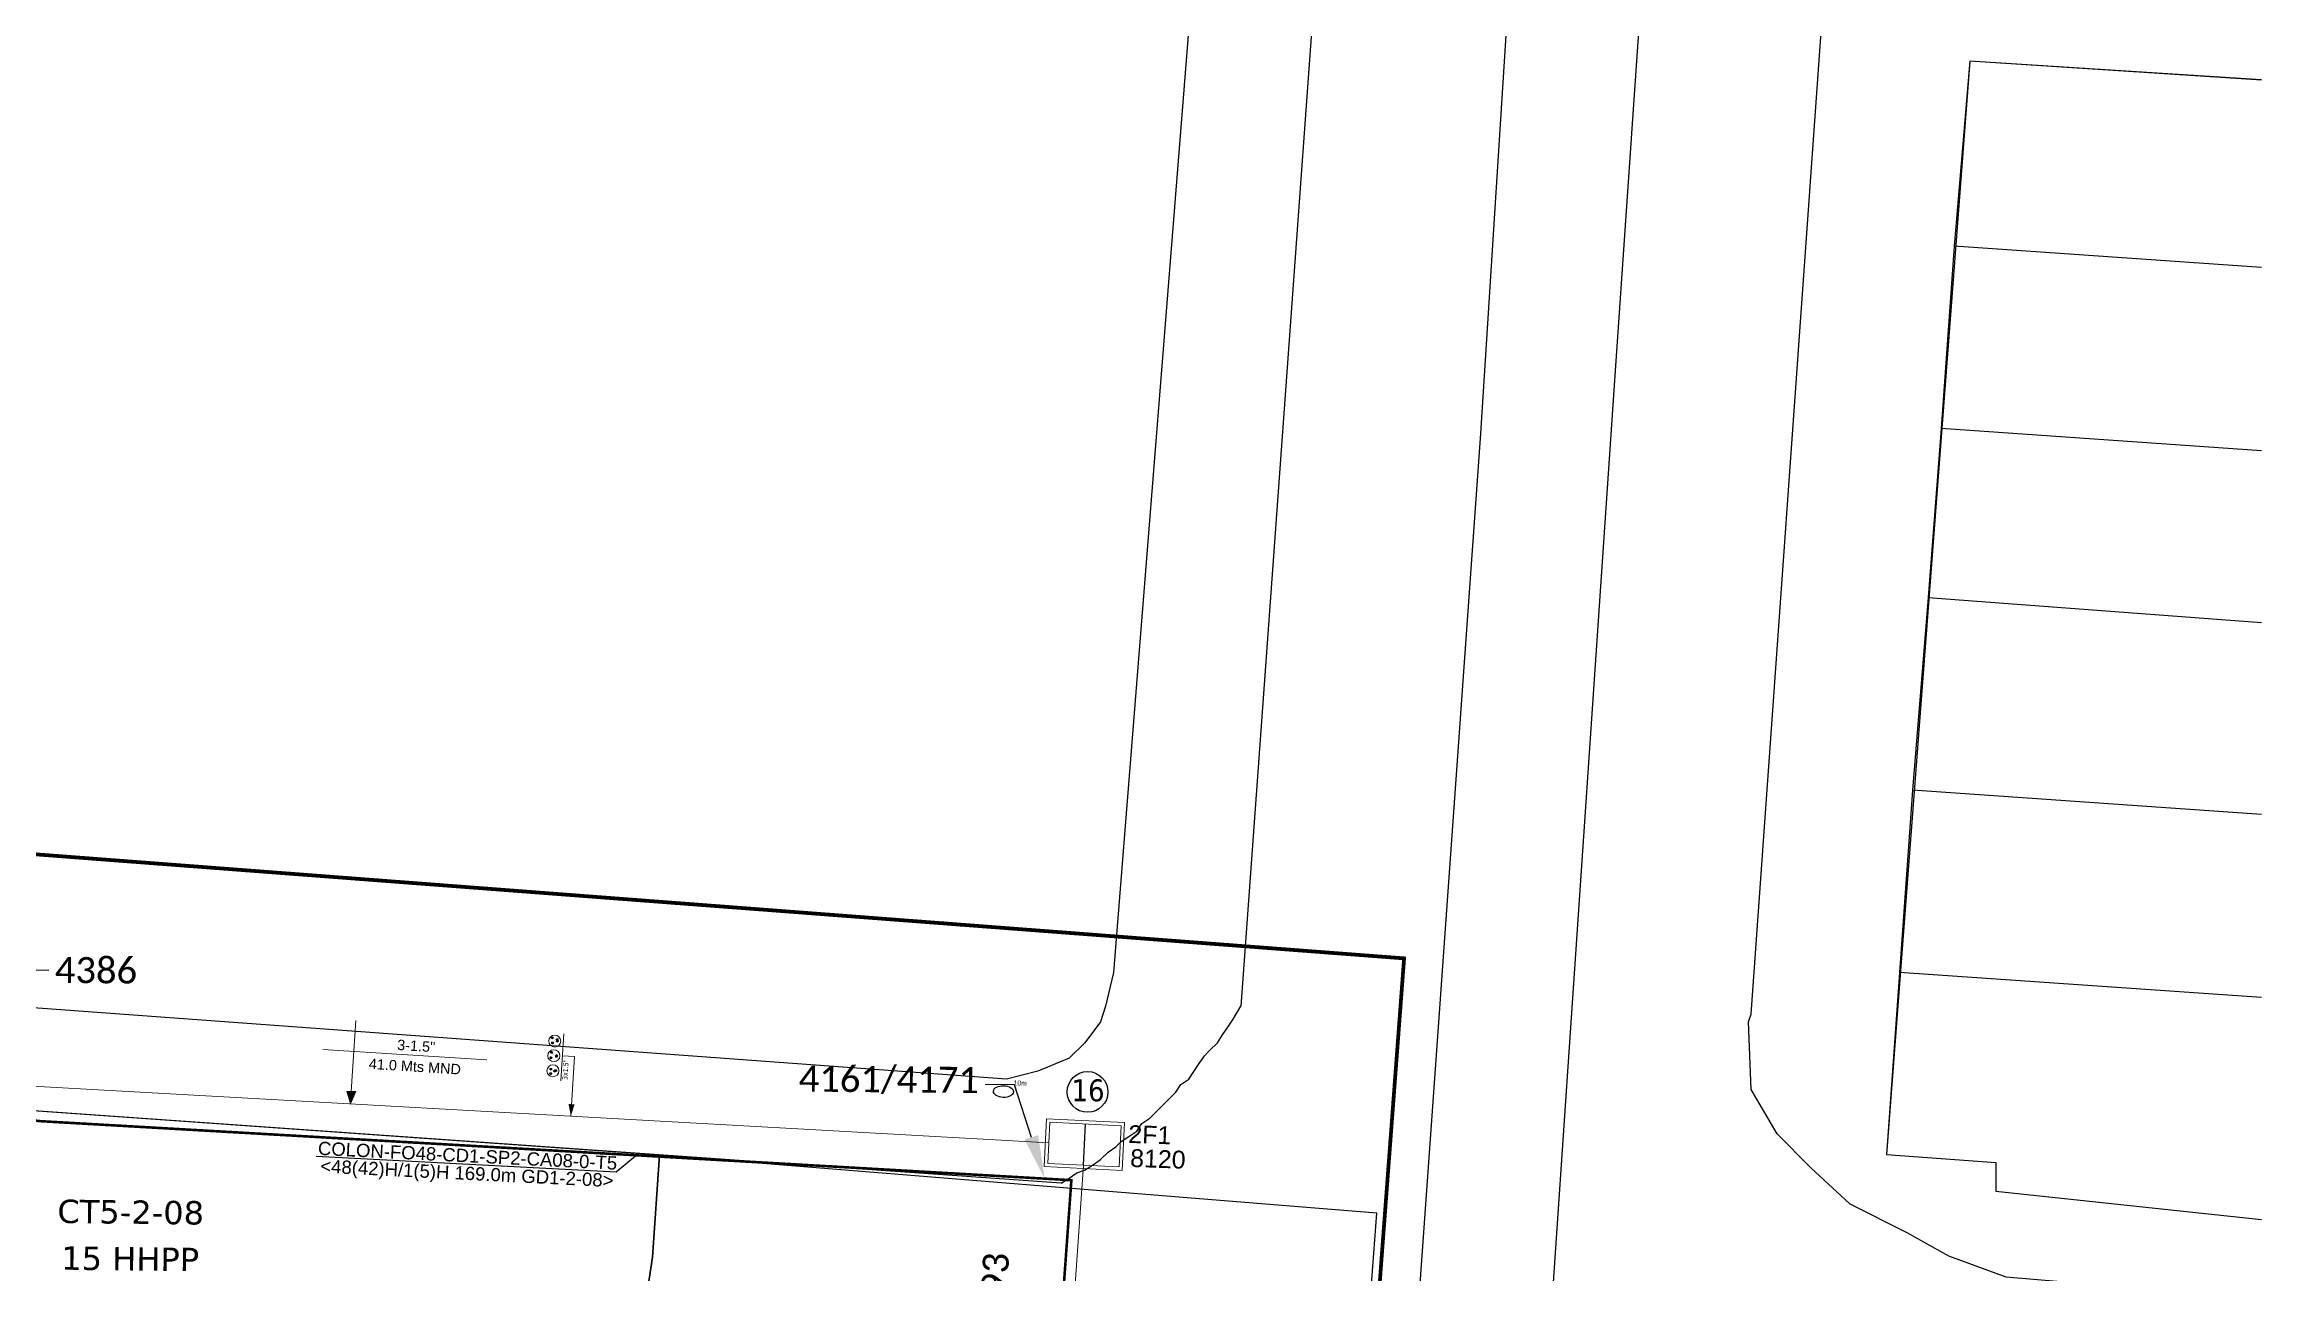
# Model space of a CAD drawing. Header units: millimetres. Extents: x -76.52126 to -76.51707, y 3.41842 to 3.42185.
# Drawn here: x -76.517841 to -76.517075, y 3.420224 to 3.420649 of the extents above; entities that cross this region are included whole.
import ezdxf
from ezdxf import colors
from ezdxf.entities.mleader import LeaderData, LeaderLine
from ezdxf.enums import TextEntityAlignment as Align
from ezdxf.math import Vec2, Vec3

# ---------------------------------------------------------------- set-up
doc = ezdxf.new("R2010")
doc.units = ezdxf.units.MM
for name, color, linetype in [('ABSCISA 24H', 3, 'Continuous'), ('ABSCISA 48H', 1, 'Continuous'), ('CAM 2F1 ATP', 30, 'Continuous'), ('CARTOGRAFIA', 252, 'Continuous'), ('COBERTURA CTO', 30, 'Continuous'), ('COBERTURA EMPALME', 2, 'Continuous'), ('DUCTO ATP', 6, 'Continuous'), ('DUCTOS ATP', 30, 'Continuous'), ('DUCTOS TLF', 4, 'Continuous'), ('MARQUILLA F.O 48', 1, 'Continuous'), ('PUNTO CARTERA', 7, 'Continuous'), ('RESERVA F.O 48', 1, 'Continuous')]:
    doc.layers.add(name, color=color, linetype=linetype)
for name, color, linetype, lineweight in [('CANALIZACION ATP', 30, 'Continuous', 0), ('CB 144 H CAN', 5, 'Continuous', 60), ('CB 24 H CAN', 3, 'Continuous', 60), ('CB 288 H CAN_FEE', 15, 'Continuous', 60), ('CB 48 H CAN', 1, 'Continuous', 60), ('Distancia ATP-CAN', 30, 'Continuous', 20)]:
    doc.layers.add(name, color=color, linetype=linetype, lineweight=lineweight)
doc.styles.add('Arial', font='arial.ttf')
doc.styles.add('BOOK', font='BKANT.TTF')
doc.styles.add('Legend', font='calibri.ttf')
doc.styles.get("Standard").update_dxf_attribs({"font": 'arial.ttf'})
doc.styles.add('style2', font='verdana.ttf', dxfattribs={"height": 0.1})
doc.styles.add('TAHOMA', font='tahoma.ttf')
doc.styles.add('TEXT CENTRAL OLT', font='tahomabd.ttf', dxfattribs={"height": 1})
doc.styles.add('TEXT SCL GRANDES', font='tahoma.ttf', dxfattribs={"height": 14})
doc.styles.add('TXT CAM GRANDE', font='arial.ttf', dxfattribs={"height": 0.4})
doc.linetypes.add('CERCA_LINE', pattern='A,12.7,-5.08,["X",Standard,S=2.54,R=0,X=-2.54,Y=-1.27],-2.08', length=19.86)

# ---------------------------------------------------------------- blocks, each defined once
blk = doc.blocks.new('PUNTO CARTERA')
blk.add_circle((-5.020778246489499e-07, 5.015703301580743e-07), 1.85590673389413e-05)
at = {"style": 'TAHOMA'}
blk.add_attdef('11', (-1.506643124571383e-05, -8.025511332387936e-06), '', height=2e-05, dxfattribs=at)
blk = doc.blocks.new('CAM 2F1 ATP')
blk.add_line((-0.0004297534469515085, 0.6309855398721993), (0.0004297534469515085, -0.6309855398721993))
at = {"lineweight": 0}
for points in [[(-1.192588195969436, 0.7301736043735652), (1.191592472531691, 0.731797428983461), (1.192588195969436, -0.730173604373565), (-1.191592472531691, -0.731797428983461)], [(-1.092520110891201, 0.6302417358383536), (1.091660603997298, 0.631729343906045), (1.092520110891201, -0.6302417358383536), (-1.091660603997298, -0.631729343906045)]]:
    blk.add_lwpolyline(points, close=True, dxfattribs=at)
at = {"lineweight": 0, "style": 'BOOK'}
for tag, p in [('2F1', (1.604285785113461, 0.08862887951545417)), ('CODIGO', (1.628815294941887, -0.5982124407310039))]:
    blk.add_attdef(tag, p, '', height=0.5725093120969081, rotation=0.03902316617520105, dxfattribs=at)
blk = doc.blocks.new('MARQUILLA 48')
at = {"layer": 'MARQUILLA F.O 48', "style": 'Arial'}
for tag, height, oblique, p in [('IDENTIFICACIONCABLEFIBRA', 0.6981626117769965, 1.383453351877506e-09, (0.3252243008605546, 0.455078197351213)), ('NOMENCLATURA_ATP', 0.6981626116966987, 8.300879983380582e-09, (0.7589297094523317, -1.265373848670606)), ('CAPACIDADFIBRA', 0.6981626116966987, 8.300879983380582e-09, (0.7589297094523317, -0.3801462341225488))]:
    blk.add_attdef(tag, text='', height=height, rotation=0.262482242486606, dxfattribs=dict(at, oblique=oblique)).set_placement(p, align=Align.MIDDLE)
blk = doc.blocks.new('*U38')
at = {"layer": 'Distancia ATP-CAN'}
h = blk.add_hatch(color=256, dxfattribs=at)
h.dxf.hatch_style = 1
h.paths.add_polyline_path([(0.006538221694514754, 0.5053123597745937), (0.02635002186374757, 0.5668137986605174), (-0.016396207781383, 0.5657188689900722)])
for points in [[(0.004976907041182282, 0.566266333825295), (-0.003840937524441111, 0.9105163975065164)], [(-0.1499508159328696, 0.7567246440492059), (0.6452837780359657, 0.7770942990838008)]]:
    blk.add_lwpolyline(points, dxfattribs=at)
blk.add_lwpolyline([(-0.01639620778138299, 0.5657188689900722), (0.02635002186374757, 0.5668137986605174), (0.006538221694514747, 0.5053123597745937)], close=True, dxfattribs=at)
at = {"layer": 'Distancia ATP-CAN', "linetype": 'CERCA_LINE', "ltscale": 0.5}
for tag, p in [('DUCTOS', (0.2993895068624802, 0.7882408987469119)), ('TOTAL', (0.3019501318787744, 0.6882736881249992))]:
    blk.add_attdef(tag, text='', height=0.04999999999999999, rotation=1.467290438801837, dxfattribs=at).set_placement(p, align=Align.CENTER)
at = {"layer": 'Distancia ATP-CAN', "linetype": 'CERCA_LINE', "ltscale": 0.5, "flags": 1}
for tag, rotation, p in [('A.C', 1.467290438801837, (0.3034865068885508, 0.6282933617518506)), ('A.D', 1.467290438801837, (0.3050228818983273, 0.5683130353787025)), ('A.T', 354.8594824787784, (0.2754977398819959, 0.4747317219280265))]:
    blk.add_attdef(tag, text='', height=0.02999999999999999, rotation=rotation, dxfattribs=at).set_placement(p, align=Align.CENTER)
blk = doc.blocks.new('*U37')
at = {"layer": 'DUCTO ATP'}
h = blk.add_hatch(color=0, dxfattribs=at)
h.dxf.hatch_style = 1
h.paths.add_polyline_path([(-2.985141617888664, -0.6042334001163474), (-2.385141617888664, -0.4542334001163474), (-2.385141617888664, -0.7542334001163474)])
at = {"layer": 'DUCTO ATP', "color": 0, "lineweight": 13, "ltscale": 0.13}
blk.add_lwpolyline([(1.107376359781028, 0), (-1.243818729771647, 0)], dxfattribs=at)
at = {"layer": 'DUCTO ATP', "color": 0, "linetype": 'Continuous', "lineweight": 13}
for points in [[(-0.0009702597653813427, -0.6081425711984594), (-0.0009702597653813427, 0)], [(-2.985141617888664, -0.6042334001163474), (-0.0009702597653813427, -0.6081425711984594)]]:
    blk.add_lwpolyline(points, dxfattribs=at)
at = {"layer": 'DUCTO ATP', "lineweight": 5}
for centre in [(-0.7723554384106137, 0.4244526188031159), (-0.01631735676028256, 0.4244526188031159), (0.7147962849189753, 0.4244526188031159)]:
    blk.add_circle(centre, 0.3, dxfattribs=at)
at = {"layer": 'DUCTO ATP', "color": 0, "lineweight": 5}
for centre in [(-0.7723554384106137, 0.4244526188031159), (-0.01631735676028256, 0.4244526188031159), (0.7147962849189753, 0.4244526188031159)]:
    blk.add_circle(centre, 0.3, dxfattribs=at)
at = {"layer": 'CB 144 H CAN', "style": 'TEXT CENTRAL OLT'}
for tag, p in [('1-FO144', (-0.7523556293151444, 0.08189947944828901)), ('2-FO144', (-0.0121723592205365, 0.08223088731481276)), ('3-FO144', (0.7977648562896986, 0.09810537127640373))]:
    blk.add_attdef(tag, text='', height=0.4, dxfattribs=at).set_placement(p, align=Align.CENTER)
at = {"layer": 'CB 24 H CAN', "style": 'TEXT CENTRAL OLT'}
for tag, p in [('1-FO24', (-0.9171541704471409, 0.3247838459023011)), ('2-FO24', (-0.1309397963869423, 0.3588511753707948)), ('3-FO24', (0.6177379512382877, 0.3267974882463953))]:
    blk.add_attdef(tag, text='', height=0.4, dxfattribs=at).set_placement(p, align=Align.CENTER)
at = {"layer": 'CB 288 H CAN_FEE', "style": 'TEXT CENTRAL OLT'}
for tag, p in [('1-FO288', (-0.7780896570322975, 0.1329571390732571)), ('2-FO288', (-0.0380266784135701, 0.08693616394874937)), ('3-FO288', (0.7223768544146827, 0.0909010077268757))]:
    blk.add_attdef(tag, text='', height=0.4, dxfattribs=at).set_placement(p, align=Align.CENTER)
at = {"layer": 'CB 48 H CAN', "style": 'TEXT CENTRAL OLT'}
for tag, p in [('1-FO48', (-0.6977269022283772, 0.3279586819809008)), ('2-FO48', (0.1383467982891893, 0.3407891302691581)), ('3-FO48', (0.8697452194046043, 0.3510047489741837))]:
    blk.add_attdef(tag, text='', height=0.4, dxfattribs=at).set_placement(p, align=Align.CENTER)
at = {"layer": 'DUCTO ATP', "color": 0, "ltscale": 8, "insert": (-1.194086944131868, -0.06812105514245559), "char_height": 0.2542719210013433, "attachment_point": 1, "rotation": 359.7974862534491, "style": 'TEXT SCL GRANDES'}
blk.add_mtext_dynamic_manual_height_columns('3x1.5"', width=0.8196790788800293, gutter_width=32.6684119218409, heights=[0], dxfattribs=at)
at = {"layer": 'DUCTOS TLF', "color": 0}
for tag, p in [('ANDÉN', (-0.7474309984395404, 0.813274030225382)), ('MEDIO', (-0.01631735676028256, 0.813274030225382)), ('CALLE', (0.7397207248900486, 0.813274030225382))]:
    blk.add_attdef(tag, text='', height=0.075, dxfattribs=at).set_placement(p, align=Align.MIDDLE)
blk = doc.blocks.new('RESERVA 48')
at = {"layer": 'RESERVA F.O 48', "color": 240, "linetype": 'ByBlock', "lineweight": 30, "true_color": 0xed1f24}
blk.add_ellipse((0, 0), major_axis=(1.155851281713483, 0.0003712607545550343), ratio=0.5873088644412812, dxfattribs=at)
at = {"layer": 'RESERVA F.O 48', "color": 1, "lineweight": 0, "style": 'BOOK'}
blk.add_attdef('RESERVA', (1.129388771834783, 0.7587690510554239), '', height=0.5725093120969081, rotation=0.03902316617520105, dxfattribs=at)

msp = doc.modelspace()

# ---------------------------------------------------------------- linework, layer by layer
at = {"layer": 'CANALIZACION ATP'}
for points in [[(-76.51786821805935, 3.420289792007997), (-76.51749405393872, 3.420268936558772)], [(-76.5174820513285, 3.420261195600175), (-76.51749161765004, 3.420124585041505)]]:
    msp.add_lwpolyline(points, dxfattribs=at)
at = {"layer": 'CARTOGRAFIA'}
for points in [[(-76.51729198841974, 3.421272124256987), (-76.51729264920363, 3.421262952572418), (-76.51731874941692, 3.420923649785093), (-76.51734484964476, 3.420514146434128), (-76.51736554980238, 3.420223444075075), (-76.51737904991973, 3.420029042478403), (-76.51737994992658, 3.420011942348195), (-76.51737814991287, 3.41999574222484), (-76.51737634989917, 3.419979542072381), (-76.5173592497544, 3.419913841543005), (-76.51735834974755, 3.419887741344267), (-76.5173574497407, 3.419868841200353), (-76.51736014976126, 3.419830140876568), (-76.51736104978266, 3.419813040717257), (-76.51736644982378, 3.419792340559637), (-76.51737184985035, 3.419777940449988), (-76.51737634989917, 3.41971583991892)], [(-76.51735384971329, 3.41971583991892), (-76.5172980492593, 3.420537546641411), (-76.51726204895607, 3.421059550907215), (-76.51724719358282, 3.421272124256987)], [(-76.51865163800034, 3.421096459133535), (-76.51746180015692, 3.421018200708771), (-76.51742221389799, 3.420995700508341), (-76.51744112812816, 3.420711284140109), (-76.51747171430401, 3.420327866930732), (-76.51747445651057, 3.420316194955943), (-76.51747621435283, 3.420310780857674), (-76.5174816284511, 3.420303538602296), (-76.51748704256391, 3.420298194818882), (-76.5174978004456, 3.420293694784617), (-76.51750862867124, 3.420290952592607), (-76.51865163800034, 3.420374695430494)], [(-76.51737904991973, 3.420986650323014), (-76.5174276503189, 3.420316144839147)], [(-76.51707474063987, 3.420215506089661), (-76.51710094765662, 3.420217144027104), (-76.51716304815858, 3.420222544068222), (-76.51718284830935, 3.420229744123047), (-76.51719724843355, 3.420237844184724), (-76.51721704859887, 3.420247744289211), (-76.51723054871621, 3.420260344385154), (-76.5172422488053, 3.420272044474244), (-76.51725124888839, 3.420287344590745), (-76.51725214888069, 3.420310744798028), (-76.51725124888839, 3.420313444818587), (-76.5172269486888, 3.420654547590514)], [(-76.51707474063987, 3.420636432657086), (-76.51717562587368, 3.420642869474817), (-76.51720445423638, 3.420264866363707), (-76.5171666257906, 3.420262194486552), (-76.5171666257906, 3.420252280354019), (-76.51707474063987, 3.420242435499766)], [(-76.51707474063987, 3.420636308543125), (-76.51717562594644, 3.42064286950392), (-76.51718104005926, 3.4205789549311)], [(-76.51718104005926, 3.4205789549311), (-76.51718554009352, 3.420515954422283)], [(-76.51707474063987, 3.420571543881139), (-76.51718104005926, 3.4205789549311)], [(-76.51718554009352, 3.420515954422283), (-76.51719004014234, 3.420457453947732)], [(-76.51707474063987, 3.420508229635424), (-76.51718554009352, 3.420515954422283)], [(-76.51719004014234, 3.420457453947732), (-76.5171954542406, 3.420390867439549)], [(-76.51719004014234, 3.420457453947732), (-76.51707474063987, 3.42044878588644)], [(-76.5171954542406, 3.420390867439549), (-76.51719995427487, 3.420327866930732)], [(-76.51707474063987, 3.420382497153153), (-76.5171954542406, 3.420390867439549)], [(-76.51748975082086, 3.420254944344036), (-76.51865166030842, 3.420336844996767)], [(-76.51719995427487, 3.420327866930732), (-76.51720445430914, 3.420264866421915), (-76.5171666258779, 3.420262194515656), (-76.5171666258779, 3.420252280383123), (-76.51707474063987, 3.420242435540738)], [(-76.51707474063987, 3.420319184611762), (-76.51719995427487, 3.420327866930732)], [(-76.51748975082086, 3.420254944344036), (-76.5174870508003, 3.420256744357742), (-76.51748435077974, 3.420258544371448), (-76.51748165075918, 3.420259444378301), (-76.51747895073862, 3.420261244392007), (-76.51747625071806, 3.420263044405713), (-76.51747355068295, 3.420265744426272), (-76.51747085067694, 3.420267544439978), (-76.51746905064869, 3.420269344453684), (-76.51746635062813, 3.420271144467391), (-76.51746365060757, 3.420272944481097), (-76.51746185059386, 3.420275644501656), (-76.5174591505733, 3.420277444515362), (-76.51745645055274, 3.420280144535921), (-76.51745465053904, 3.420281944549627), (-76.51745195051848, 3.420284644570186), (-76.51745015050477, 3.420286444583892), (-76.51744835049107, 3.420289144604451), (-76.51744565045595, 3.420290944618158), (-76.5174438504568, 3.42029364466782), (-76.5174420504431, 3.42029634468838), (-76.51744025042939, 3.420299044679835), (-76.51743845041568, 3.420300844693541), (-76.51743575038057, 3.420303544743204), (-76.51743395036686, 3.420306244763763), (-76.51743215035316, 3.420308944784322), (-76.51743035033945, 3.420311644804881), (-76.5174276503189, 3.420316144839147)]]:
    msp.add_lwpolyline(points, dxfattribs=at)
at = {"layer": 'CB 48 H CAN', "ltscale": 2}
msp.add_lwpolyline([(-76.51833177809014, 3.420326544091765, 8.916348428658831e-07, 8.916348428658831e-07, 0), (-76.51833177809014, 3.420326544091765, 8.916348428658831e-07, 8.916348428658831e-07, 0), (-76.5181813549409, 3.420315337419622, 8.916348428658831e-07, 8.916348428658831e-07, 0), (-76.51817026075572, 3.420310908099674, 8.916348428658831e-07, 8.916348428658831e-07, 0), (-76.51817238941061, 3.42020532595832, 8.916348428658831e-07, 8.916348428658831e-07, 0), (-76.51820200389812, 3.420178209992972, 8.916348428658831e-07, 8.916348428658831e-07, 0), (-76.51821376080365, 3.419952951217327, 8.916348428658831e-07, 8.916348428658831e-07, 0), (-76.51824559900403, 3.419949028922138, 8.916348428658831e-07, 8.916348428658831e-07, 0), (-76.51820906333757, 3.419944295310771, 8.916348428658831e-07, 8.916348428658831e-07, 0), (-76.51819327750756, 3.42017118183767, 8.916348428658831e-07, 8.916348428658831e-07, 0), (-76.51816351445677, 3.420199660971865, 8.916348428658831e-07, 8.916348428658831e-07, 0), (-76.51816285472177, 3.420309302489966, 8.916348428658831e-07, 8.916348428658831e-07, 0), (-76.5178425688288, 3.420276426129084, 8.916348428658831e-07, 8.916348428658831e-07, 0), (-76.51748623383175, 3.420256027254143, 8.916348428658831e-07, 8.916348428658831e-07, 0), (-76.51748623383175, 3.420256027254143, 8.916348428658831e-07, 8.916348428658831e-07, 0), (-76.51748623383175, 3.420256027254143, 8.916348428658831e-07, 8.916348428658831e-07, 0), (-76.51749619072503, 3.420117548412501, 8.916348428658831e-07, 8.916348428658831e-07, 0), (-76.51751834895082, 3.420118808214749, 0, 0, 0)], format="xyseb", dxfattribs=at)
at = {"layer": 'COBERTURA CTO'}
for points in [[(-76.51802613495528, 3.419914775025402), (-76.51787130711381, 3.419905754478689), (-76.51779952698888, 3.419919233457561), (-76.51765804563655, 3.419912032798832), (-76.51765354559865, 3.419975033357671), (-76.51764995962475, 3.42003803391651), (-76.51764545958684, 3.420101034468983), (-76.51764095954894, 3.420164035061473), (-76.5176310985691, 3.420229418896609), (-76.5176286095786, 3.420264729759195), (-76.51796576212217, 3.420288494960344), (-76.51797482301589, 3.420187253013294), (-76.51798746264939, 3.420038948008708), (-76.51801711408297, 3.42004106596721), (-76.51802163482279, 3.419977775579694)], [(-76.51768054575331, 3.419608772247896), (-76.51768851363263, 3.41952819901134), (-76.51743389639086, 3.419536171596858), (-76.51738649144801, 3.420166237884238), (-76.51738061388257, 3.420244646416355), (-76.5176286095786, 3.420264729759195), (-76.5176310985691, 3.420229418896609), (-76.51764095954894, 3.420164035061473), (-76.51764545958684, 3.420101034473531), (-76.51764995962475, 3.42003803391651), (-76.51765319055556, 3.419975015154135), (-76.51765804563655, 3.419912032798832), (-76.51766254567445, 3.419849032239993), (-76.51766707848509, 3.419786033322792), (-76.51767154576481, 3.419723945189046)]]:
    msp.add_lwpolyline(points, close=True, dxfattribs=at)
at = {"layer": 'COBERTURA EMPALME', "const_width": 1.296613031525144e-06}
msp.add_lwpolyline([(-76.52101619773119, 3.419312724169989), (-76.51743469028948, 3.419487717878579), (-76.51737120527802, 3.420332711820861), (-76.51880355113498, 3.420441610424203)], dxfattribs=at)
at = {"layer": 'MARQUILLA F.O 48'}
msp.add_lwpolyline([(-76.51774734945994, 3.420264278002365), (-76.51764363407095, 3.420258896258079), (-76.51763693251934, 3.420264436211113)], dxfattribs=at)

# ---------------------------------------------------------------- block references
at = {"layer": 'CAM 2F1 ATP'}
ref = msp.add_blockref('CAM 2F1 ATP', (-76.5174817021404, 3.420268332194759), dxfattribs=dict(at, xscale=1.132376278193729e-05, yscale=1.132376278193729e-05, zscale=1.132376278193729e-05, rotation=177.1597723084483))
ref.add_attrib('CODIGO', '8120', (-76.5174659994811, 3.420260639721747), dxfattribs={"layer": '0', "lineweight": 0, "height": 6.166172797440911e-06, "rotation": 358.017332967645, "style": 'TXT CAM GRANDE'})
ref.add_attrib('2F1', '2F1', (-76.51746663261565, 3.420268928110212), dxfattribs={"layer": '0', "lineweight": 0, "height": 6.166172797440911e-06, "rotation": 358.017332967645, "style": 'TXT CAM GRANDE'})
at = {"layer": 'Distancia ATP-CAN', "xscale": 7.139387753917255e-05, "yscale": 7.139387753917255e-05, "zscale": 7.139387753917255e-05, "rotation": 354.9279207559884}
msp.add_blockref('*U38', (-76.51773911119466, 3.420246498381242), dxfattribs=at).add_auto_attribs({'DUCTOS': '3-1.5"', 'TOTAL': '41.0 Mts MND'})
at = {"layer": 'DUCTOS ATP', "xscale": 6.915711988802306e-06, "yscale": 6.915711988802306e-06, "zscale": 6.915711988802306e-06, "rotation": 86.56397763368601}
msp.add_blockref('*U37', (-76.51766221322842, 3.420299003734262), dxfattribs=at).add_auto_attribs({'1-FO288': '•', '1-FO144': '•', '1-FO48': '•', '1-FO24': '•', '2-FO288': '•', '2-FO144': '•', '2-FO48': '•', '2-FO24': '•', '3-FO288': '•', '3-FO144': '•', '3-FO48': '•', '3-FO24': '•'})
at = {"layer": 'MARQUILLA F.O 48'}
ref = msp.add_blockref('MARQUILLA 48', (-76.51769726868724, 3.420261640259182), dxfattribs=dict(at, xscale=6.565163321307182e-06, yscale=6.565163321307182e-06, zscale=6.565163321307182e-06, rotation=356.8691819561179))
ref.add_attrib('CAPACIDADFIBRA', '<48(42)H/1(5)H 169.0m GD1-2-08>', dxfattribs={"height": 4.583551570619201e-06, "rotation": 357.1316641986044, "style": 'Arial'}).set_placement((-76.51769523133399, 3.420257863392103), align=Align.MIDDLE)
ref.add_attrib('IDENTIFICACIONCABLEFIBRA', 'COLON-FO48-CD1-SP2-CA08-0-T5', dxfattribs={"height": 4.583551571146368e-06, "rotation": 357.1316641986044, "style": 'Arial'}).set_placement((-76.51769497354977, 3.420264506849454), align=Align.MIDDLE)
at = {"layer": 'PUNTO CARTERA', "lineweight": 20}
ref = msp.add_blockref('PUNTO CARTERA', (-76.51748044504649, 3.420286347942974), dxfattribs=dict(at, xscale=0.3794113758997775, yscale=0.3794113758997775, zscale=0.3794113758997775))
ref.add_attrib('11', '16', (-76.51748616142187, 3.420283302972622), dxfattribs={"lineweight": 40, "height": 7.588227517995547e-06, "style": 'TAHOMA'})
at = {"layer": 'RESERVA F.O 48', "xscale": 2.991453189871018e-06, "yscale": 2.991453189871018e-06, "zscale": 2.991453189871018e-06, "rotation": 357.9782860242328}
msp.add_blockref('RESERVA 48', (-76.517509718832, 3.420286668448997), dxfattribs=at).add_auto_attribs({'RESERVA': '10m'})

# ---------------------------------------------------------------- texts
at = {"layer": 'COBERTURA CTO', "insert": (-76.51784435227832, 3.420249429981805), "char_height": 8.080103547332349e-06, "attachment_point": 1, "rotation": 359.33805684794703, "line_spacing_factor": 0.6, "style": 'style2'}
msp.add_mtext_dynamic_manual_height_columns('\\pxqc;CT5-2-08\\P\\P15 HHPP', width=6.593584522089661e-05, gutter_width=0.0006784489986632617, heights=[3.769499275326515e-05], dxfattribs=at)

# ---------------------------------------------------------------- leaders
at = {"layer": 'ABSCISA 24H'}
ml = msp.add_multileader_mtext('Standard', dxfattribs=at)
ml.set_content('4386', color=256, style='Legend')
ml.set_leader_properties()
ml.build(insert=Vec2(0, 0))
ml.multileader.update_dxf_attribs({"text_left_attachment_type": 2, "text_right_attachment_type": 2, "dogleg_length": 0.36, "arrow_head_size": 1.5e-05})
ctx = ml.context
ctx.base_point, ctx.char_height, ctx.arrow_head_size, ctx.landing_gap_size, ctx.plane_origin, ctx.plane_x_axis, ctx.plane_y_axis = Vec3(-76.51783968797952, 3.420328657524843), 9e-06, 1.5e-05, 2.326797930947557e-06, Vec3(-76.5173824238159, 3.420117939817866), Vec3(0.9999624058675028, -0.008671035213614092), Vec3(0.008671035213614092, 0.9999624058675028)
ctx.left_attachment, ctx.right_attachment, ctx.text_align_type = 2, 2, 1
notes = []
notes.append((ctx, [(0, (1, 1, 0), (-76.5178446408074, 3.420328700472603), (0.9999624058675027, -0.00867103521361409), 4.953014079732095e-06, [(0, [(-76.51787002894633, 3.420295109568042)], 0, [])])]))
ctx.mtext.insert, ctx.mtext.text_direction, ctx.mtext.rotation, ctx.mtext.width, ctx.mtext.alignment, ctx.mtext.flow_direction = Vec3(-76.51782339604321, 3.420333127194154), Vec3(0.9999624058675028, -0.008671035213614092), 6.274514163304323, 6.153230769103802e-05, 2, 5
at = {"layer": 'ABSCISA 48H', "ltscale": 2}
ml = msp.add_multileader_mtext('Standard', dxfattribs=at)
ml.set_content('4161/4171', color=256, style='Legend')
ml.set_leader_properties()
ml.build(insert=Vec2(0, 0))
ml.multileader.update_dxf_attribs({"text_left_attachment_type": 2, "text_right_attachment_type": 2, "dogleg_length": 0.36, "arrow_head_size": 1.5e-05})
ctx = ml.context
ctx.base_point, ctx.char_height, ctx.arrow_head_size, ctx.landing_gap_size, ctx.plane_origin, ctx.plane_x_axis, ctx.plane_y_axis = Vec3(-76.51758261016292, 3.420289628945636), 9e-06, 1.5e-05, 2.326797930947557e-06, Vec3(-76.5170027334345, 3.420073528157193), Vec3(0.9999624058675028, -0.008671035213614092), Vec3(0.008671035213614092, 0.9999624058675028)
ctx.left_attachment, ctx.right_attachment, ctx.text_align_type = 2, 2, 1
notes.append((ctx, [(1, (1, 1, 0), (-76.51750589919004, 3.420288963757082), (-0.9999624058675027, 0.00867103521361409), 1.019564561537012e-05, [(0, [(-76.51749546397205, 3.420256555645907)], 0, [])])]))
ctx.mtext.insert, ctx.mtext.text_direction, ctx.mtext.rotation, ctx.mtext.alignment, ctx.mtext.flow_direction = Vec3(-76.51754929975117, 3.420295401480743), Vec3(0.9999624058675028, -0.008671035213614092), 6.274514163304323, 2, 5
ml = msp.add_multileader_mtext('Standard', dxfattribs=at)
ml.set_content('4181/4193', color=256, style='Legend')
ml.set_leader_properties()
ml.build(insert=Vec2(0, 0))
ml.multileader.update_dxf_attribs({"text_left_attachment_type": 2, "text_right_attachment_type": 2, "dogleg_length": 0.36, "arrow_head_size": 1.5e-05})
ctx = ml.context
ctx.base_point, ctx.char_height, ctx.arrow_head_size, ctx.landing_gap_size, ctx.plane_origin, ctx.plane_x_axis, ctx.plane_y_axis = Vec3(-76.51751416328102, 3.420166624043685), 9e-06, 1.5e-05, 2.326797930947557e-06, Vec3(-76.51732632292055, 3.420638213245998), Vec3(0.05445620472963505, 0.9985161599926384), Vec3(-0.9985161599926384, 0.05445620472963505)
ctx.left_attachment, ctx.right_attachment, ctx.text_align_type = 2, 2, 1
notes.append((ctx, [(0, (1, 1, 0), (-76.51751463591013, 3.420157957853979), (0.05445620472963505, 0.9985161599926383), 8.67906805486426e-06, [(0, [(-76.51749556950423, 3.420126188249602)], 0, [])])]))
ctx.mtext.insert, ctx.mtext.text_direction, ctx.mtext.rotation, ctx.mtext.alignment, ctx.mtext.flow_direction = Vec3(-76.51751840672695, 3.420200118932325), Vec3(0.05445620472963505, 0.9985161599926384), 1.51631317130326, 2, 5
for ctx, leaders in notes:
    for number, flags, end, landing, length, lines in leaders:
        leader = LeaderData()
        leader.index, (leader.has_last_leader_line, leader.has_dogleg_vector, leader.attachment_direction) = number, flags
        leader.last_leader_point, leader.dogleg_vector, leader.dogleg_length = Vec3(end), Vec3(landing), length
        for number, points, colour, breaks in lines:
            line = LeaderLine()
            line.index, line.vertices, line.color, line.breaks = number, Vec3.list(points), colors.encode_raw_color(colour), breaks
            leader.lines.append(line)
        ctx.leaders.append(leader)

doc.saveas('drawing.dxf')
